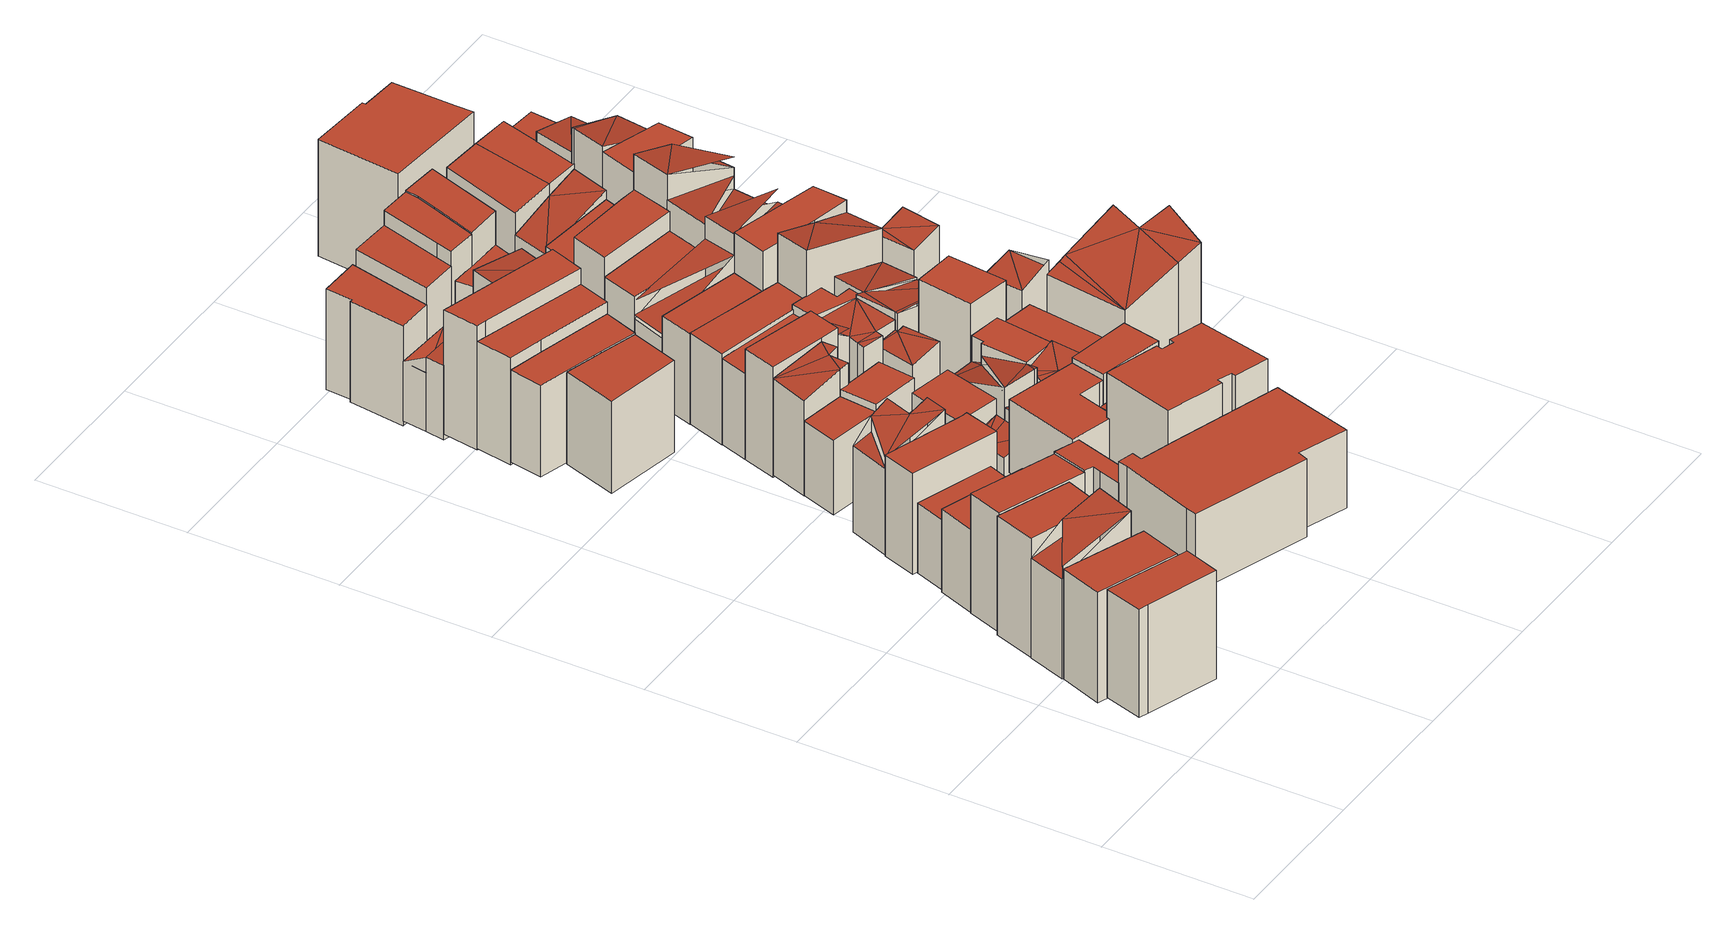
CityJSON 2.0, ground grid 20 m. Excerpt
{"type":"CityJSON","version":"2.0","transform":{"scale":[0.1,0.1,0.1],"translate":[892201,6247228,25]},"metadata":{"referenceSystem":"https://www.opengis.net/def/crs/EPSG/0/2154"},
"CityObjects":{
"building1":{"type":"Building","attributes":{"class":"Building"},"children":["building1-1"]},
"building1-1":{"type":"BuildingPart","parents":["building1"],"geometry":[{"type":"Solid","lod":"2.2","boundaries":[[[[0,1,2,3,4]],[[5,6,7,8,9]],[[9,8,3,4]],[[8,7,2,3]],[[7,6,1,2]],[[6,5,0,1]],[[5,9,4,0]]]],"semantics":{"surfaces":[{"type":"GroundSurface"},{"type":"RoofSurface"},{"type":"WallSurface","on_footprint_edge":true}],"values":[[0,1,2,2,2,2,2]]}}]},
"building2":{"type":"Building","attributes":{"class":"Building"},"children":["building2-1"]},
"building2-1":{"type":"BuildingPart","parents":["building2"],"geometry":[{"type":"Solid","lod":"2.2","boundaries":[[[[10,11,12,13]],[[14,15,16,17]],[[17,16,12,13]],[[16,15,11,12]],[[15,14,10,11]],[[14,17,13,10]]]],"semantics":{"surfaces":[{"type":"GroundSurface"},{"type":"RoofSurface"},{"type":"WallSurface","on_footprint_edge":true}],"values":[[0,1,2,2,2,2]]}}]},
"building3":{"type":"Building","attributes":{"class":"Building"},"children":["building3-1"]},
"building3-1":{"type":"BuildingPart","parents":["building3"],"geometry":[{"type":"MultiSurface","lod":"2.2","boundaries":[[[18,19,20]],[[21,22,23]],[[24,23,22]],[[25,26,27,28,29]],[[20,19,28,29]],[[19,22,27,28]],[[22,21,26,27]],[[21,23,25,26]],[[23,20,29,25]]],"semantics":{"surfaces":[{"type":"RoofSurface","rf_azimuth":158.3,"rf_slope":9.45},{"type":"RoofSurface","rf_azimuth":159.99,"rf_slope":17.43},{"type":"GroundSurface"},{"type":"WallSurface","on_footprint_edge":true}],"values":[0,1,1,2,3,3,3,3,3]}}]},
"building4":{"type":"Building","attributes":{"class":"Building"},"children":["building4-1"]},
"building4-1":{"type":"BuildingPart","parents":["building4"],"geometry":[{"type":"Solid","lod":"2.2","boundaries":[[[[30,31,32,33,34]],[[35,36,37,38,39]],[[39,38,33,34]],[[38,37,32,33]],[[37,36,31,32]],[[36,35,30,31]],[[35,39,34,30]]]],"semantics":{"surfaces":[{"type":"GroundSurface"},{"type":"RoofSurface"},{"type":"WallSurface","on_footprint_edge":true}],"values":[[0,1,2,2,2,2,2]]}}]},
"building5":{"type":"Building","attributes":{"class":"Building"},"children":["building5-1"]},
"building5-1":{"type":"BuildingPart","parents":["building5"],"geometry":[{"type":"Solid","lod":"2.2","boundaries":[[[[40,41,42,43]],[[44,45,46,47]],[[47,46,42,43]],[[46,45,41,42]],[[45,44,40,41]],[[44,47,43,40]]]],"semantics":{"surfaces":[{"type":"GroundSurface"},{"type":"RoofSurface"},{"type":"WallSurface","on_footprint_edge":true}],"values":[[0,1,2,2,2,2]]}}]},
"building6":{"type":"Building","attributes":{"class":"Building"},"children":["building6-1"]},
"building6-1":{"type":"BuildingPart","parents":["building6"],"geometry":[{"type":"Solid","lod":"2.2","boundaries":[[[[48,49,50,51]],[[52,53,54,55]],[[55,54,50,51]],[[54,53,49,50]],[[53,52,48,49]],[[52,55,51,48]]]],"semantics":{"surfaces":[{"type":"GroundSurface"},{"type":"RoofSurface"},{"type":"WallSurface","on_footprint_edge":true}],"values":[[0,1,2,2,2,2]]}}]},
"building7":{"type":"Building","attributes":{"class":"Building"},"children":["building7-1"]},
"building7-1":{"type":"BuildingPart","parents":["building7"],"geometry":[{"type":"Solid","lod":"2.2","boundaries":[[[[56,57,58,59]],[[60,61,62,63]],[[63,62,58,59]],[[62,61,57,58]],[[61,60,56,57]],[[60,63,59,56]]]],"semantics":{"surfaces":[{"type":"GroundSurface"},{"type":"RoofSurface"},{"type":"WallSurface","on_footprint_edge":true}],"values":[[0,1,2,2,2,2]]}}]},
"building8":{"type":"Building","attributes":{"class":"Building"},"children":["building8-1"]},
"building8-1":{"type":"BuildingPart","parents":["building8"],"geometry":[{"type":"Solid","lod":"2.2","boundaries":[[[[64,65,66,67,68,69,70,71,72]],[[73,74,75,76,77,78,79,80,81]],[[81,80,71,72]],[[80,79,70,71]],[[79,78,69,70]],[[78,77,68,69]],[[77,76,67,68]],[[76,75,66,67]],[[75,74,65,66]],[[74,73,64,65]],[[73,81,72,64]]]],"semantics":{"surfaces":[{"type":"GroundSurface"},{"type":"RoofSurface"},{"type":"WallSurface","on_footprint_edge":true}],"values":[[0,1,2,2,2,2,2,2,2,2,2]]}}]},
"building9":{"type":"Building","attributes":{"class":"Building"},"children":["building9-1"]},
"building9-1":{"type":"BuildingPart","parents":["building9"],"geometry":[{"type":"Solid","lod":"2.2","boundaries":[[[[82,83,84,85,86,87,88,89,90,91,92]],[[93,94,95,96,97,98,99,100,101,102,103]],[[103,102,91,92]],[[102,101,90,91]],[[101,100,89,90]],[[100,99,88,89]],[[99,98,87,88]],[[98,97,86,87]],[[97,96,85,86]],[[96,95,84,85]],[[95,94,83,84]],[[94,93,82,83]],[[93,103,92,82]]]],"semantics":{"surfaces":[{"type":"GroundSurface"},{"type":"RoofSurface"},{"type":"WallSurface","on_footprint_edge":true}],"values":[[0,1,2,2,2,2,2,2,2,2,2,2,2]]}}]},
"building10":{"type":"Building","attributes":{"class":"Building"},"children":["building10-1"]},
"building10-1":{"type":"BuildingPart","parents":["building10"],"geometry":[{"type":"Solid","lod":"2.2","boundaries":[[[[104,105,106,107,108]],[[109,110,111,112,113]],[[113,112,107,108]],[[112,111,106,107]],[[111,110,105,106]],[[110,109,104,105]],[[109,113,108,104]]]],"semantics":{"surfaces":[{"type":"GroundSurface"},{"type":"RoofSurface"},{"type":"WallSurface","on_footprint_edge":true}],"values":[[0,1,2,2,2,2,2]]}}]},
"building11":{"type":"Building","attributes":{"class":"Building"},"children":["building11-1"]},
"building11-1":{"type":"BuildingPart","parents":["building11"],"geometry":[{"type":"MultiSurface","lod":"2.2","boundaries":[[[114,115,116]],[[117,118,119]],[[120,119,118]],[[121,119,122]],[[120,122,119]],[[123,124,125,126,127,128,129]],[[116,115,128,129]],[[115,118,127,128]],[[118,117,126,127]],[[117,119,125,126]],[[119,121,124,125]],[[121,122,123,124]],[[122,116,129,123]]],"semantics":{"surfaces":[{"type":"RoofSurface","rf_azimuth":160.98,"rf_slope":3.23},{"type":"RoofSurface","rf_azimuth":159.95,"rf_slope":15.08},{"type":"GroundSurface"},{"type":"WallSurface","on_footprint_edge":true}],"values":[0,1,1,1,1,2,3,3,3,3,3,3,3]}}]},
"building12":{"type":"Building","attributes":{"class":"Building"},"children":["building12-1"]},
"building12-1":{"type":"BuildingPart","parents":["building12"],"geometry":[{"type":"Solid","lod":"2.2","boundaries":[[[[130,131,132,133,134,135,136,137]],[[138,139,140,141,142,143,144,145]],[[145,144,136,137]],[[144,143,135,136]],[[143,142,134,135]],[[142,141,133,134]],[[141,140,132,133]],[[140,139,131,132]],[[139,138,130,131]],[[138,145,137,130]]]],"semantics":{"surfaces":[{"type":"GroundSurface"},{"type":"RoofSurface"},{"type":"WallSurface","on_footprint_edge":true}],"values":[[0,1,2,2,2,2,2,2,2,2]]}}]},
"building13":{"type":"Building","attributes":{"class":"Building"},"children":["building13-1"]},
"building13-1":{"type":"BuildingPart","parents":["building13"],"geometry":[{"type":"Solid","lod":"2.2","boundaries":[[[[146,147,148,149]],[[150,151,152,153]],[[153,152,148,149]],[[152,151,147,148]],[[151,150,146,147]],[[150,153,149,146]]]],"semantics":{"surfaces":[{"type":"GroundSurface"},{"type":"RoofSurface"},{"type":"WallSurface","on_footprint_edge":true}],"values":[[0,1,2,2,2,2]]}}]},
"building14":{"type":"Building","attributes":{"class":"Building"},"children":["building14-1"]},
"building14-1":{"type":"BuildingPart","parents":["building14"],"geometry":[{"type":"Solid","lod":"2.2","boundaries":[[[[154,155,156,157,158,159,160,161,162]],[[163,164,165,166,167,168,169,170,171]],[[171,170,161,162]],[[170,169,160,161]],[[169,168,159,160]],[[168,167,158,159]],[[167,166,157,158]],[[166,165,156,157]],[[165,164,155,156]],[[164,163,154,155]],[[163,171,162,154]]]],"semantics":{"surfaces":[{"type":"GroundSurface"},{"type":"RoofSurface"},{"type":"WallSurface","on_footprint_edge":true}],"values":[[0,1,2,2,2,2,2,2,2,2,2]]}}]},
"building15":{"type":"Building","attributes":{"class":"Building"},"children":["building15-1"]},
"building15-1":{"type":"BuildingPart","parents":["building15"],"geometry":[{"type":"Solid","lod":"2.2","boundaries":[[[[172,173,174]],[[175,176,172]],[[177,174,178]],[[174,177,172]],[[172,177,175]],[[178,174,179]],[[180,179,174]],[[181,182,183,184,185,186,187,188,189]],[[180,174,188,189]],[[174,173,187,188]],[[173,172,186,187]],[[172,176,185,186]],[[176,175,184,185]],[[175,177,183,184]],[[177,178,182,183]],[[178,179,181,182]],[[179,180,189,181]]]],"semantics":{"surfaces":[{"type":"RoofSurface","rf_azimuth":168.82,"rf_slope":15.02},{"type":"GroundSurface"},{"type":"WallSurface","on_footprint_edge":true}],"values":[[0,0,0,0,0,0,0,1,2,2,2,2,2,2,2,2,2]]}}]},
"building16":{"type":"Building","attributes":{"class":"Building"},"children":["building16-1"]},
"building16-1":{"type":"BuildingPart","parents":["building16"],"geometry":[{"type":"Solid","lod":"2.2","boundaries":[[[[190,191,192,193,194,195,196,197,198,199,200,201]],[[202,203,204,205,206,207,208,209,210,211,212,213]],[[213,212,200,201]],[[212,211,199,200]],[[211,210,198,199]],[[210,209,197,198]],[[209,208,196,197]],[[208,207,195,196]],[[207,206,194,195]],[[206,205,193,194]],[[205,204,192,193]],[[204,203,191,192]],[[203,202,190,191]],[[202,213,201,190]]]],"semantics":{"surfaces":[{"type":"GroundSurface"},{"type":"RoofSurface"},{"type":"WallSurface","on_footprint_edge":true}],"values":[[0,1,2,2,2,2,2,2,2,2,2,2,2,2]]}}]},
"building17":{"type":"Building","attributes":{"class":"Building"},"children":["building17-1"]},
"building17-1":{"type":"BuildingPart","parents":["building17"],"geometry":[{"type":"Solid","lod":"2.2","boundaries":[[[[214,215,216,217,218,219]],[[220,221,222,223,224,225]],[[225,224,218,219]],[[224,223,217,218]],[[223,222,216,217]],[[222,221,215,216]],[[221,220,214,215]],[[220,225,219,214]]]],"semantics":{"surfaces":[{"type":"GroundSurface"},{"type":"RoofSurface"},{"type":"WallSurface","on_footprint_edge":true}],"values":[[0,1,2,2,2,2,2,2]]}}]},
"building18":{"type":"Building","attributes":{"class":"Building"},"children":["building18-1"]},
"building18-1":{"type":"BuildingPart","parents":["building18"],"geometry":[{"type":"Solid","lod":"2.2","boundaries":[[[[226,227,228]],[[229,228,227]],[[228,229,230]],[[231,228,230]],[[232,230,229]],[[233,234,235,236,237,238,239]],[[232,229,238,239]],[[229,227,237,238]],[[227,226,236,237]],[[226,228,235,236]],[[228,231,234,235]],[[231,230,233,234]],[[230,232,239,233]]]],"semantics":{"surfaces":[{"type":"RoofSurface","rf_azimuth":170.73,"rf_slope":8.48},{"type":"GroundSurface"},{"type":"WallSurface","on_footprint_edge":true}],"values":[[0,0,0,0,0,1,2,2,2,2,2,2,2]]}}]},
"building19":{"type":"Building","attributes":{"class":"Building"},"children":["building19-1"]},
"building19-1":{"type":"BuildingPart","parents":["building19"],"geometry":[{"type":"Solid","lod":"2.2","boundaries":[[[[240,241,242,243,244]],[[245,246,247,248,249]],[[249,248,243,244]],[[248,247,242,243]],[[247,246,241,242]],[[246,245,240,241]],[[245,249,244,240]]]],"semantics":{"surfaces":[{"type":"GroundSurface"},{"type":"RoofSurface"},{"type":"WallSurface","on_footprint_edge":true}],"values":[[0,1,2,2,2,2,2]]}}]},
"building20":{"type":"Building","attributes":{"class":"Building"},"children":["building20-1"]},
"building20-1":{"type":"BuildingPart","parents":["building20"],"geometry":[{"type":"Solid","lod":"2.2","boundaries":[[[[250,251,252,253,254,255,256]],[[257,258,259,260,261,262,263]],[[263,262,255,256]],[[262,261,254,255]],[[261,260,253,254]],[[260,259,252,253]],[[259,258,251,252]],[[258,257,250,251]],[[257,263,256,250]]]],"semantics":{"surfaces":[{"type":"GroundSurface"},{"type":"RoofSurface"},{"type":"WallSurface","on_footprint_edge":true}],"values":[[0,1,2,2,2,2,2,2,2]]}}]},
"building21":{"type":"Building","attributes":{"class":"Building"},"children":["building21-1"]},
"building21-1":{"type":"BuildingPart","parents":["building21"],"geometry":[{"type":"Solid","lod":"2.2","boundaries":[[[[264,265,266]],[[267,266,265]],[[268,266,267]],[[269,270,271,272,273]],[[267,265,272,273]],[[265,264,271,272]],[[264,266,270,271]],[[266,268,269,270]],[[268,267,273,269]]]],"semantics":{"surfaces":[{"type":"RoofSurface","rf_azimuth":346.02,"rf_slope":16.78},{"type":"GroundSurface"},{"type":"WallSurface","on_footprint_edge":true}],"values":[[0,0,0,1,2,2,2,2,2]]}}]},
"building22":{"type":"Building","attributes":{"class":"Building"},"children":["building22-1"]},
"building22-1":{"type":"BuildingPart","parents":["building22"],"geometry":[{"type":"Solid","lod":"2.2","boundaries":[[[[274,275,276,277]],[[278,279,280,281]],[[281,280,276,277]],[[280,279,275,276]],[[279,278,274,275]],[[278,281,277,274]]]],"semantics":{"surfaces":[{"type":"GroundSurface"},{"type":"RoofSurface"},{"type":"WallSurface","on_footprint_edge":true}],"values":[[0,1,2,2,2,2]]}}]},
"building23":{"type":"Building","attributes":{"class":"Building"},"children":["building23-1"]},
"building23-1":{"type":"BuildingPart","parents":["building23"],"geometry":[{"type":"Solid","lod":"2.2","boundaries":[[[[282,283,284,285,286,287]],[[288,289,290,291,292,293]],[[293,292,286,287]],[[292,291,285,286]],[[291,290,284,285]],[[290,289,283,284]],[[289,288,282,283]],[[288,293,287,282]]]],"semantics":{"surfaces":[{"type":"GroundSurface"},{"type":"RoofSurface"},{"type":"WallSurface","on_footprint_edge":true}],"values":[[0,1,2,2,2,2,2,2]]}}]},
"building24":{"type":"Building","attributes":{"class":"Building"},"children":["building24-1"]},
"building24-1":{"type":"BuildingPart","parents":["building24"],"geometry":[{"type":"Solid","lod":"2.2","boundaries":[[[[294,295,296,297,298]],[[299,300,301,302,303]],[[303,302,297,298]],[[302,301,296,297]],[[301,300,295,296]],[[300,299,294,295]],[[299,303,298,294]]]],"semantics":{"surfaces":[{"type":"GroundSurface"},{"type":"RoofSurface"},{"type":"WallSurface","on_footprint_edge":true}],"values":[[0,1,2,2,2,2,2]]}}]},
"building25":{"type":"Building","attributes":{"class":"Building"},"children":["building25-1"]},
"building25-1":{"type":"BuildingPart","parents":["building25"],"geometry":[{"type":"Solid","lod":"2.2","boundaries":[[[[304,305,306,307]],[[308,309,310,311]],[[311,310,306,307]],[[310,309,305,306]],[[309,308,304,305]],[[308,311,307,304]]]],"semantics":{"surfaces":[{"type":"GroundSurface"},{"type":"RoofSurface"},{"type":"WallSurface","on_footprint_edge":true}],"values":[[0,1,2,2,2,2]]}}]},
"building26":{"type":"Building","attributes":{"class":"Building"},"children":["building26-1"]},
"building26-1":{"type":"BuildingPart","parents":["building26"],"geometry":[{"type":"MultiSurface","lod":"2.2","boundaries":[[[312,313,314]],[[315,314,313]],[[316,317,318]],[[319,318,317]],[[320,314,315]],[[321,322,323,324,325,326,327]],[[320,315,326,327]],[[315,313,325,326]],[[313,312,324,325]],[[312,316,323,324]],[[316,318,322,323]],[[318,314,321,322]],[[314,320,327,321]]],"semantics":{"surfaces":[{"type":"RoofSurface","rf_azimuth":158.73,"rf_slope":5.54},{"type":"RoofSurface","rf_azimuth":243.7,"rf_slope":0.911},{"type":"GroundSurface"},{"type":"WallSurface","on_footprint_edge":true}],"values":[0,0,1,1,0,2,3,3,3,3,3,3,3]}}]},
"building27":{"type":"Building","attributes":{"class":"Building"},"children":["building27-1"]},
"building27-1":{"type":"BuildingPart","parents":["building27"],"geometry":[{"type":"MultiSurface","lod":"2.2","boundaries":[[[328,329,330]],[[331,330,329]],[[332,333,334]],[[335,332,336]],[[336,332,334]],[[331,337,330]],[[338,339,340,341,342,343,344,345]],[[331,329,344,345]],[[329,328,343,344]],[[328,330,342,343]],[[330,332,341,342]],[[332,335,340,341]],[[335,336,339,340]],[[336,334,338,339]],[[334,331,345,338]]],"semantics":{"surfaces":[{"type":"RoofSurface","rf_azimuth":77.57,"rf_slope":18.54},{"type":"RoofSurface","rf_azimuth":78.46,"rf_slope":13.35},{"type":"GroundSurface"},{"type":"WallSurface","on_footprint_edge":true}],"values":[0,0,1,1,1,0,2,3,3,3,3,3,3,3,3]}}]},
"building28":{"type":"Building","attributes":{"class":"Building"},"children":["building28-1"]},
"building28-1":{"type":"BuildingPart","parents":["building28"],"geometry":[{"type":"Solid","lod":"2.2","boundaries":[[[[346,347,348,349,350]],[[351,352,353,354,355]],[[355,354,349,350]],[[354,353,348,349]],[[353,352,347,348]],[[352,351,346,347]],[[351,355,350,346]]]],"semantics":{"surfaces":[{"type":"GroundSurface"},{"type":"RoofSurface"},{"type":"WallSurface","on_footprint_edge":true}],"values":[[0,1,2,2,2,2,2]]}}]},
"building29":{"type":"Building","attributes":{"class":"Building"},"children":["building29-1"]},
"building29-1":{"type":"BuildingPart","parents":["building29"],"geometry":[{"type":"Solid","lod":"2.2","boundaries":[[[[356,357,358,359]],[[360,361,362,363]],[[363,362,358,359]],[[362,361,357,358]],[[361,360,356,357]],[[360,363,359,356]]]],"semantics":{"surfaces":[{"type":"GroundSurface"},{"type":"RoofSurface"},{"type":"WallSurface","on_footprint_edge":true}],"values":[[0,1,2,2,2,2]]}}]},
"building30":{"type":"Building","attributes":{"class":"Building"},"children":["building30-1"]},
"building30-1":{"type":"BuildingPart","parents":["building30"],"geometry":[{"type":"MultiSurface","lod":"2.2","boundaries":[[[364,365,366]],[[367,368,369]],[[370,371,369]],[[367,369,371]],[[372,373,369]],[[372,369,368]],[[374,375,376,377,378,379,380,381]],[[366,365,380,381]],[[365,364,379,380]],[[364,382,378,379]],[[382,367,377,378]],[[367,371,376,377]],[[371,370,375,376]],[[370,369,374,375]],[[369,366,381,374]]],"semantics":{"surfaces":[{"type":"RoofSurface","rf_azimuth":220.56,"rf_slope":6.26},{"type":"RoofSurface","rf_azimuth":168.69,"rf_slope":16.22},{"type":"GroundSurface"},{"type":"WallSurface","on_footprint_edge":true}],"values":[0,1,1,1,1,1,2,3,3,3,3,3,3,3,3]}}]},
"building31":{"type":"Building","attributes":{"class":"Building"},"children":["building31-1"]},
"building31-1":{"type":"BuildingPart","parents":["building31"],"geometry":[{"type":"Solid","lod":"2.2","boundaries":[[[[383,384,385,294]],[[386,387,388,389]],[[389,388,385,294]],[[388,387,384,385]],[[387,386,383,384]],[[386,389,294,383]]]],"semantics":{"surfaces":[{"type":"GroundSurface"},{"type":"RoofSurface"},{"type":"WallSurface","on_footprint_edge":true}],"values":[[0,1,2,2,2,2]]}}]},
"building32":{"type":"Building","attributes":{"class":"Building"},"children":["building32-1"]},
"building32-1":{"type":"BuildingPart","parents":["building32"],"geometry":[{"type":"Solid","lod":"2.2","boundaries":[[[[390,391,392,393,394,395]],[[396,397,398,399,400,401]],[[401,400,394,395]],[[400,399,393,394]],[[399,398,392,393]],[[398,397,391,392]],[[397,396,390,391]],[[396,401,395,390]]]],"semantics":{"surfaces":[{"type":"GroundSurface"},{"type":"RoofSurface"},{"type":"WallSurface","on_footprint_edge":true}],"values":[[0,1,2,2,2,2,2,2]]}}]},
"building33":{"type":"Building","attributes":{"class":"Building"},"children":["building33-1"]},
"building33-1":{"type":"BuildingPart","parents":["building33"],"geometry":[{"type":"Solid","lod":"2.2","boundaries":[[[[402,403,404,405,406,407]],[[408,409,410,411,412,413]],[[413,412,406,407]],[[412,411,405,406]],[[411,410,404,405]],[[410,409,403,404]],[[409,408,402,403]],[[408,413,407,402]]]],"semantics":{"surfaces":[{"type":"GroundSurface"},{"type":"RoofSurface"},{"type":"WallSurface","on_footprint_edge":true}],"values":[[0,1,2,2,2,2,2,2]]}}]},
"building34":{"type":"Building","attributes":{"class":"Building"},"children":["building34-1"]},
"building34-1":{"type":"BuildingPart","parents":["building34"],"geometry":[{"type":"Solid","lod":"2.2","boundaries":[[[[414,415,416,417,418,419,420]],[[421,422,423,424,425,426,427]],[[427,426,419,420]],[[426,425,418,419]],[[425,424,417,418]],[[424,423,416,417]],[[423,422,415,416]],[[422,421,414,415]],[[421,427,420,414]]]],"semantics":{"surfaces":[{"type":"GroundSurface"},{"type":"RoofSurface"},{"type":"WallSurface","on_footprint_edge":true}],"values":[[0,1,2,2,2,2,2,2,2]]}}]},
"building35":{"type":"Building","attributes":{"class":"Building"},"children":["building35-1"]},
"building35-1":{"type":"BuildingPart","parents":["building35"],"geometry":[{"type":"Solid","lod":"2.2","boundaries":[[[[428,429,430]],[[431,428,430]],[[431,430,432]],[[433,432,430]],[[434,435,436,437,438,439]],[[433,430,438,439]],[[430,429,437,438]],[[429,428,436,437]],[[428,431,435,436]],[[431,432,434,435]],[[432,433,439,434]]]],"semantics":{"surfaces":[{"type":"RoofSurface","rf_azimuth":162.5,"rf_slope":8.24},{"type":"GroundSurface"},{"type":"WallSurface","on_footprint_edge":true}],"values":[[0,0,0,0,1,2,2,2,2,2,2]]}}]},
"building36":{"type":"Building","attributes":{"class":"Building"},"children":["building36-1"]},
"building36-1":{"type":"BuildingPart","parents":["building36"],"geometry":[{"type":"MultiSurface","lod":"2.2","boundaries":[[[440,441,442]],[[443,444,445]],[[446,443,447]],[[445,447,443]],[[448,449,450]],[[447,450,449]],[[445,450,447]],[[451,452,453,434,439,454,455,456,457]],[[445,441,456,457]],[[441,440,455,456]],[[440,443,454,455]],[[443,446,439,454]],[[446,447,434,439]],[[447,449,453,434]],[[449,448,452,453]],[[448,450,451,452]],[[450,445,457,451]]],"semantics":{"surfaces":[{"type":"RoofSurface","rf_azimuth":339.54,"rf_slope":3.89},{"type":"RoofSurface","rf_azimuth":257.1,"rf_slope":5.63},{"type":"GroundSurface"},{"type":"WallSurface","on_footprint_edge":true}],"values":[0,1,1,1,1,1,1,2,3,3,3,3,3,3,3,3,3]}}]},
"building37":{"type":"Building","attributes":{"class":"Building"},"children":["building37-1"]},
"building37-1":{"type":"BuildingPart","parents":["building37"],"geometry":[{"type":"Solid","lod":"2.2","boundaries":[[[[458,459,460]],[[461,460,459]],[[462,463,464,465]],[[461,459,464,465]],[[459,458,463,464]],[[458,460,462,463]],[[460,461,465,462]]]],"semantics":{"surfaces":[{"type":"RoofSurface","rf_azimuth":339.44,"rf_slope":13.56},{"type":"GroundSurface"},{"type":"WallSurface","on_footprint_edge":true}],"values":[[0,0,1,2,2,2,2]]}}]},
"building38":{"type":"Building","attributes":{"class":"Building"},"children":["building38-1"]},
"building38-1":{"type":"BuildingPart","parents":["building38"],"geometry":[{"type":"Solid","lod":"2.2","boundaries":[[[[466,467,468,469,470,471]],[[472,473,474,475,476,477]],[[477,476,470,471]],[[476,475,469,470]],[[475,474,468,469]],[[474,473,467,468]],[[473,472,466,467]],[[472,477,471,466]]]],"semantics":{"surfaces":[{"type":"GroundSurface"},{"type":"RoofSurface"},{"type":"WallSurface","on_footprint_edge":true}],"values":[[0,1,2,2,2,2,2,2]]}}]},
"building39":{"type":"Building","attributes":{"class":"Building"},"children":["building39-1"]},
"building39-1":{"type":"BuildingPart","parents":["building39"],"geometry":[{"type":"Solid","lod":"2.2","boundaries":[[[[478,479,480,481,482]],[[483,484,485,486,487]],[[487,486,481,482]],[[486,485,480,481]],[[485,484,479,480]],[[484,483,478,479]],[[483,487,482,478]]]],"semantics":{"surfaces":[{"type":"GroundSurface"},{"type":"RoofSurface"},{"type":"WallSurface","on_footprint_edge":true}],"values":[[0,1,2,2,2,2,2]]}}]},
"building40":{"type":"Building","attributes":{"class":"Building"},"children":["building40-1"]},
"building40-1":{"type":"BuildingPart","parents":["building40"],"geometry":[{"type":"Solid","lod":"2.2","boundaries":[[[[488,489,490,491]],[[492,493,494,495]],[[495,494,490,491]],[[494,493,489,490]],[[493,492,488,489]],[[492,495,491,488]]]],"semantics":{"surfaces":[{"type":"GroundSurface"},{"type":"RoofSurface"},{"type":"WallSurface","on_footprint_edge":true}],"values":[[0,1,2,2,2,2]]}}]},
"building41":{"type":"Building","attributes":{"class":"Building"},"children":["building41-1"]},
"building41-1":{"type":"BuildingPart","parents":["building41"],"geometry":[{"type":"Solid","lod":"2.2","boundaries":[[[[496,497,498,499,500,501,502,503]],[[504,505,506,507,508,509,510,511]],[[511,510,502,503]],[[510,509,501,502]],[[509,508,500,501]],[[508,507,499,500]],[[507,506,498,499]],[[506,505,497,498]],[[505,504,496,497]],[[504,511,503,496]]]],"semantics":{"surfaces":[{"type":"GroundSurface"},{"type":"RoofSurface"},{"type":"WallSurface","on_footprint_edge":true}],"values":[[0,1,2,2,2,2,2,2,2,2]]}}]},
"building42":{"type":"Building","attributes":{"class":"Building"},"children":["building42-1"]},
"building42-1":{"type":"BuildingPart","parents":["building42"],"geometry":[{"type":"MultiSurface","lod":"2.2","boundaries":[[[512,513,514]],[[515,516,517]],[[518,519,520,521]],[[522,523,520,521]],[[523,512,519,520]],[[512,514,518,519]],[[514,522,521,518]]],"semantics":{"surfaces":[{"type":"RoofSurface","rf_azimuth":154.85,"rf_slope":13.56},{"type":"RoofSurface","rf_azimuth":163.78,"rf_slope":19.24},{"type":"GroundSurface"},{"type":"WallSurface","on_footprint_edge":true}],"values":[0,1,2,3,3,3,3]}}]},
"building43":{"type":"Building","attributes":{"class":"Building"},"children":["building43-1"]},
"building43-1":{"type":"BuildingPart","parents":["building43"],"geometry":[{"type":"Solid","lod":"2.2","boundaries":[[[[524,525,526,527]],[[528,529,530,531]],[[531,530,526,527]],[[530,529,525,526]],[[529,528,524,525]],[[528,531,527,524]]]],"semantics":{"surfaces":[{"type":"GroundSurface"},{"type":"RoofSurface"},{"type":"WallSurface","on_footprint_edge":true}],"values":[[0,1,2,2,2,2]]}}]},
"building44":{"type":"Building","attributes":{"class":"Building"},"children":["building44-1"]},
"building44-1":{"type":"BuildingPart","parents":["building44"],"geometry":[{"type":"Solid","lod":"2.2","boundaries":[[[[532,533,534,535,536,537,538]],[[539,540,541,542,543,544,545]],[[545,544,537,538]],[[544,543,536,537]],[[543,542,535,536]],[[542,541,534,535]],[[541,540,533,534]],[[540,539,532,533]],[[539,545,538,532]]]],"semantics":{"surfaces":[{"type":"GroundSurface"},{"type":"RoofSurface"},{"type":"WallSurface","on_footprint_edge":true}],"values":[[0,1,2,2,2,2,2,2,2]]}}]},
"building45":{"type":"Building","attributes":{"class":"Building"},"children":["building45-1"]},
"building45-1":{"type":"BuildingPart","parents":["building45"],"geometry":[{"type":"Solid","lod":"2.2","boundaries":[[[[546,547,548,549]],[[550,551,552,553]],[[553,552,548,549]],[[552,551,547,548]],[[551,550,546,547]],[[550,553,549,546]]]],"semantics":{"surfaces":[{"type":"GroundSurface"},{"type":"RoofSurface"},{"type":"WallSurface","on_footprint_edge":true}],"values":[[0,1,2,2,2,2]]}}]},
"building46":{"type":"Building","attributes":{"class":"Building"},"children":["building46-1"]},
"building46-1":{"type":"BuildingPart","parents":["building46"],"geometry":[{"type":"Solid","lod":"2.2","boundaries":[[[[554,555,556,557]],[[558,559,560,561]],[[561,560,556,557]],[[560,559,555,556]],[[559,558,554,555]],[[558,561,557,554]]]],"semantics":{"surfaces":[{"type":"GroundSurface"},{"type":"RoofSurface"},{"type":"WallSurface","on_footprint_edge":true}],"values":[[0,1,2,2,2,2]]}}]},
"building47":{"type":"Building","attributes":{"class":"Building"},"children":["building47-1"]},
"building47-1":{"type":"BuildingPart","parents":["building47"],"geometry":[{"type":"MultiSurface","lod":"2.2","boundaries":[[[562,563,564]],[[565,566,567]],[[564,568,562]],[[569,568,564]],[[570,571,572,573,574,575]],[[569,564,574,575]],[[564,563,573,574]],[[563,562,572,573]],[[562,565,571,572]],[[565,567,570,571]],[[567,569,575,570]]],"semantics":{"surfaces":[{"type":"RoofSurface","rf_azimuth":352.4,"rf_slope":10.78},{"type":"RoofSurface","rf_azimuth":351.92,"rf_slope":12.24},{"type":"GroundSurface"},{"type":"WallSurface","on_footprint_edge":true}],"values":[0,1,0,0,2,3,3,3,3,3,3]}}]},
"building48":{"type":"Building","attributes":{"class":"Building"},"children":["building48-1"]},
"building48-1":{"type":"BuildingPart","parents":["building48"],"geometry":[{"type":"Solid","lod":"2.2","boundaries":[[[[576,577,578,579,580,581]],[[582,583,584,585,586,587]],[[587,586,580,581]],[[586,585,579,580]],[[585,584,578,579]],[[584,583,577,578]],[[583,582,576,577]],[[582,587,581,576]]]],"semantics":{"surfaces":[{"type":"GroundSurface"},{"type":"RoofSurface"},{"type":"WallSurface","on_footprint_edge":true}],"values":[[0,1,2,2,2,2,2,2]]}}]},
"building49":{"type":"Building","attributes":{"class":"Building"},"children":["building49-1"]},
"building49-1":{"type":"BuildingPart","parents":["building49"],"geometry":[{"type":"Solid","lod":"2.2","boundaries":[[[[588,589,590,591,592]],[[593,594,595,596,597]],[[597,596,591,592]],[[596,595,590,591]],[[595,594,589,590]],[[594,593,588,589]],[[593,597,592,588]]]],"semantics":{"surfaces":[{"type":"GroundSurface"},{"type":"RoofSurface"},{"type":"WallSurface","on_footprint_edge":true}],"values":[[0,1,2,2,2,2,2]]}}]},
"building50":{"type":"Building","attributes":{"class":"Building"},"children":["building50-1"]},
"building50-1":{"type":"BuildingPart","parents":["building50"],"geometry":[{"type":"Solid","lod":"2.2","boundaries":[[[[598,599,600]],[[601,598,600]],[[602,603,604,605]],[[600,599,604,605]],[[599,598,603,604]],[[598,601,602,603]],[[601,600,605,602]]]],"semantics":{"surfaces":[{"type":"RoofSurface","rf_azimuth":349.24,"rf_slope":15.16},{"type":"GroundSurface"},{"type":"WallSurface","on_footprint_edge":true}],"values":[[0,0,1,2,2,2,2]]}}]},
"building51":{"type":"Building","attributes":{"class":"Building"},"children":["building51-1"]},
"building51-1":{"type":"BuildingPart","parents":["building51"],"geometry":[{"type":"Solid","lod":"2.2","boundaries":[[[[606,607,608]],[[609,608,607]],[[610,608,609]],[[611,612,613,614,615]],[[609,607,614,615]],[[607,606,613,614]],[[606,608,612,613]],[[608,610,611,612]],[[610,609,615,611]]]],"semantics":{"surfaces":[{"type":"RoofSurface","rf_azimuth":349.55,"rf_slope":15.2},{"type":"GroundSurface"},{"type":"WallSurface","on_footprint_edge":true}],"values":[[0,0,0,1,2,2,2,2,2]]}}]},
"building52":{"type":"Building","attributes":{"class":"Building"},"children":["building52-1"]},
"building52-1":{"type":"BuildingPart","parents":["building52"],"geometry":[{"type":"Solid","lod":"2.2","boundaries":[[[[616,617,618,619,620,621]],[[622,623,624,625,626,627]],[[627,626,620,621]],[[626,625,619,620]],[[625,624,618,619]],[[624,623,617,618]],[[623,622,616,617]],[[622,627,621,616]]]],"semantics":{"surfaces":[{"type":"GroundSurface"},{"type":"RoofSurface"},{"type":"WallSurface","on_footprint_edge":true}],"values":[[0,1,2,2,2,2,2,2]]}}]},
"building53":{"type":"Building","attributes":{"class":"Building"},"children":["building53-1"]},
"building53-1":{"type":"BuildingPart","parents":["building53"],"geometry":[{"type":"Solid","lod":"2.2","boundaries":[[[[628,629,630,631,632]],[[633,634,635,636,637]],[[637,636,631,632]],[[636,635,630,631]],[[635,634,629,630]],[[634,633,628,629]],[[633,637,632,628]]]],"semantics":{"surfaces":[{"type":"GroundSurface"},{"type":"RoofSurface"},{"type":"WallSurface","on_footprint_edge":true}],"values":[[0,1,2,2,2,2,2]]}}]},
"building54":{"type":"Building","attributes":{"class":"Building"},"children":["building54-1"]},
"building54-1":{"type":"BuildingPart","parents":["building54"],"geometry":[{"type":"Solid","lod":"2.2","boundaries":[[[[638,639,640]],[[640,639,641]],[[641,639,642]],[[643,641,642]],[[644,642,639]],[[645,642,646]],[[644,646,642]],[[647,648,649,650,651,652,653,654,655]],[[644,639,654,655]],[[639,638,653,654]],[[638,640,652,653]],[[640,641,651,652]],[[641,643,650,651]],[[643,642,649,650]],[[642,645,648,649]],[[645,646,647,648]],[[646,644,655,647]]]],"semantics":{"surfaces":[{"type":"RoofSurface","rf_azimuth":178.8,"rf_slope":16.17},{"type":"GroundSurface"},{"type":"WallSurface","on_footprint_edge":true}],"values":[[0,0,0,0,0,0,0,1,2,2,2,2,2,2,2,2,2]]}}]},
"building55":{"type":"Building","attributes":{"class":"Building"},"children":["building55-1"]},
"building55-1":{"type":"BuildingPart","parents":["building55"],"geometry":[{"type":"MultiSurface","lod":"2.2","boundaries":[[[656,657,658]],[[659,660,661]],[[662,663,664,665]],[[658,657,664,665]],[[657,660,663,664]],[[660,659,662,663]],[[659,658,665,662]]],"semantics":{"surfaces":[{"type":"RoofSurface","rf_azimuth":348.41,"rf_slope":11.32},{"type":"RoofSurface","rf_azimuth":352.48,"rf_slope":12.34},{"type":"GroundSurface"},{"type":"WallSurface","on_footprint_edge":true}],"values":[0,1,2,3,3,3,3]}}]},
"building56":{"type":"Building","attributes":{"class":"Building"},"children":["building56-1"]},
"building56-1":{"type":"BuildingPart","parents":["building56"],"geometry":[{"type":"MultiSurface","lod":"2.2","boundaries":[[[666,667,668]],[[669,668,667]],[[670,671,672,673]],[[674,667,672,673]],[[667,666,671,672]],[[666,668,670,671]],[[668,674,673,670]]],"semantics":{"surfaces":[{"type":"RoofSurface","rf_azimuth":170.35,"rf_slope":13.3},{"type":"GroundSurface"},{"type":"WallSurface","on_footprint_edge":true}],"values":[0,0,1,2,2,2,2]}}]},
"building57":{"type":"Building","attributes":{"class":"Building"},"children":["building57-1"]},
"building57-1":{"type":"BuildingPart","parents":["building57"],"geometry":[{"type":"Solid","lod":"2.2","boundaries":[[[[675,676,677]],[[678,675,679]],[[677,679,675]],[[680,681,682,683,684]],[[677,676,683,684]],[[676,675,682,683]],[[675,678,681,682]],[[678,679,680,681]],[[679,677,684,680]]]],"semantics":{"surfaces":[{"type":"RoofSurface","rf_azimuth":162.12,"rf_slope":12.15},{"type":"GroundSurface"},{"type":"WallSurface","on_footprint_edge":true}],"values":[[0,0,0,1,2,2,2,2,2]]}}]},
"building58":{"type":"Building","attributes":{"class":"Building"},"children":["building58-1"]},
"building58-1":{"type":"BuildingPart","parents":["building58"],"geometry":[{"type":"MultiSurface","lod":"2.2","boundaries":[[[685,686,687]],[[688,689,690]],[[691,692,693,694]],[[687,686,693,694]],[[686,689,692,693]],[[689,688,691,692]],[[688,687,694,691]]],"semantics":{"surfaces":[{"type":"RoofSurface","rf_azimuth":344.29,"rf_slope":9.91},{"type":"RoofSurface","rf_azimuth":350.77,"rf_slope":13.5},{"type":"GroundSurface"},{"type":"WallSurface","on_footprint_edge":true}],"values":[0,1,2,3,3,3,3]}}]},
"building59":{"type":"Building","attributes":{"class":"Building"},"children":["building59-1"]},
"building59-1":{"type":"BuildingPart","parents":["building59"],"geometry":[{"type":"Solid","lod":"2.2","boundaries":[[[[695,696,697,698]],[[699,700,701,702]],[[702,701,697,698]],[[701,700,696,697]],[[700,699,695,696]],[[699,702,698,695]]]],"semantics":{"surfaces":[{"type":"GroundSurface"},{"type":"RoofSurface"},{"type":"WallSurface","on_footprint_edge":true}],"values":[[0,1,2,2,2,2]]}}]},
"building60":{"type":"Building","attributes":{"class":"Building"},"children":["building60-1"]},
"building60-1":{"type":"BuildingPart","parents":["building60"],"geometry":[{"type":"MultiSurface","lod":"2.2","boundaries":[[[703,704,705]],[[706,707,708]],[[705,709,703]],[[710,711,712,713,714]],[[705,704,713,714]],[[704,703,712,713]],[[703,706,711,712]],[[706,708,710,711]],[[708,705,714,710]]],"semantics":{"surfaces":[{"type":"RoofSurface","rf_azimuth":344.84,"rf_slope":15.03},{"type":"RoofSurface","rf_azimuth":347.92,"rf_slope":14.94},{"type":"GroundSurface"},{"type":"WallSurface","on_footprint_edge":true}],"values":[0,1,0,2,3,3,3,3,3]}}]},
"building61":{"type":"Building","attributes":{"class":"Building"},"children":["building61-1"]},
"building61-1":{"type":"BuildingPart","parents":["building61"],"geometry":[{"type":"Solid","lod":"2.2","boundaries":[[[[715,716,717]],[[717,716,718]],[[719,718,716]],[[720,721,722,723,724]],[[719,716,723,724]],[[716,715,722,723]],[[715,717,721,722]],[[717,718,720,721]],[[718,719,724,720]]]],"semantics":{"surfaces":[{"type":"RoofSurface","rf_azimuth":174.71,"rf_slope":13.34},{"type":"GroundSurface"},{"type":"WallSurface","on_footprint_edge":true}],"values":[[0,0,0,1,2,2,2,2,2]]}}]},
"building62":{"type":"Building","attributes":{"class":"Building"},"children":["building62-1"]},
"building62-1":{"type":"BuildingPart","parents":["building62"],"geometry":[{"type":"Solid","lod":"2.2","boundaries":[[[[725,726,727,728,729]],[[730,731,732,733,734]],[[734,733,728,729]],[[733,732,727,728]],[[732,731,726,727]],[[731,730,725,726]],[[730,734,729,725]]]],"semantics":{"surfaces":[{"type":"GroundSurface"},{"type":"RoofSurface"},{"type":"WallSurface","on_footprint_edge":true}],"values":[[0,1,2,2,2,2,2]]}}]},
"building63":{"type":"Building","attributes":{"class":"Building"},"children":["building63-1"]},
"building63-1":{"type":"BuildingPart","parents":["building63"],"geometry":[{"type":"Solid","lod":"2.2","boundaries":[[[[735,736,737,738]],[[699,739,740,700]],[[700,740,737,738]],[[740,739,736,737]],[[739,699,735,736]],[[699,700,738,735]]]],"semantics":{"surfaces":[{"type":"GroundSurface"},{"type":"RoofSurface"},{"type":"WallSurface","on_footprint_edge":true}],"values":[[0,1,2,2,2,2]]}}]},
"building64":{"type":"Building","attributes":{"class":"Building"},"children":["building64-1"]},
"building64-1":{"type":"BuildingPart","parents":["building64"],"geometry":[{"type":"Solid","lod":"2.2","boundaries":[[[[741,742,743,744,745,746,747]],[[748,749,750,751,752,753,754]],[[754,753,746,747]],[[753,752,745,746]],[[752,751,744,745]],[[751,750,743,744]],[[750,749,742,743]],[[749,748,741,742]],[[748,754,747,741]]]],"semantics":{"surfaces":[{"type":"GroundSurface"},{"type":"RoofSurface"},{"type":"WallSurface","on_footprint_edge":true}],"values":[[0,1,2,2,2,2,2,2,2]]}}]},
"building65":{"type":"Building","attributes":{"class":"Building"},"children":["building65-1"]},
"building65-1":{"type":"BuildingPart","parents":["building65"],"geometry":[{"type":"Solid","lod":"2.2","boundaries":[[[[755,756,757]],[[758,755,757]],[[758,757,759]],[[760,761,762,763,764]],[[757,756,763,764]],[[756,755,762,763]],[[755,758,761,762]],[[758,759,760,761]],[[759,757,764,760]]]],"semantics":{"surfaces":[{"type":"RoofSurface","rf_azimuth":347.84,"rf_slope":15.71},{"type":"GroundSurface"},{"type":"WallSurface","on_footprint_edge":true}],"values":[[0,0,0,1,2,2,2,2,2]]}}]},
"building66":{"type":"Building","attributes":{"class":"Building"},"children":["building66-1"]},
"building66-1":{"type":"BuildingPart","parents":["building66"],"geometry":[{"type":"Solid","lod":"2.2","boundaries":[[[[765,766,767]],[[768,767,766]],[[769,770,771,772]],[[768,766,771,772]],[[766,765,770,771]],[[765,767,769,770]],[[767,768,772,769]]]],"semantics":{"surfaces":[{"type":"RoofSurface","rf_azimuth":352.44,"rf_slope":12.54},{"type":"GroundSurface"},{"type":"WallSurface","on_footprint_edge":true}],"values":[[0,0,1,2,2,2,2]]}}]},
"building67":{"type":"Building","attributes":{"class":"Building"},"children":["building67-1"]},
"building67-1":{"type":"BuildingPart","parents":["building67"],"geometry":[{"type":"Solid","lod":"2.2","boundaries":[[[[773,774,775,776]],[[777,778,779,780]],[[780,779,775,776]],[[779,778,774,775]],[[778,777,773,774]],[[777,780,776,773]]]],"semantics":{"surfaces":[{"type":"GroundSurface"},{"type":"RoofSurface"},{"type":"WallSurface","on_footprint_edge":true}],"values":[[0,1,2,2,2,2]]}}]}
},
"vertices":[
[110,31,38],[126,79,38],[16,119,38],[1,68,38],[13,64,38],[110,31,189],[126,79,189],[16,119,189],[1,68,189],[13,64,189],
[113,84,37],[132,139,37],[23,180,37],[3,124,37],[113,84,191],[132,139,191],[23,180,191],[3,124,191],
[83,217,185],[38,232,177],[21,181,178],[135,199,227],[83,217,210],[115,146,227],[21,181,195],[115,146,38],[135,199,38],[83,217,38],[38,232,38],[21,181,38],
[83,217,39],[135,199,39],[154,250,39],[56,287,39],[38,232,39],[83,217,205],[135,199,205],[154,250,205],[56,287,205],[38,232,205],
[175,242,41],[189,290,41],[75,333,41],[59,286,41],[175,242,208],[189,290,208],[75,333,208],[59,286,208],
[189,290,42],[206,342,42],[92,381,42],[75,333,42],[189,290,158],[206,342,158],[92,381,158],[75,333,158],
[110,423,42],[95,380,42],[197,345,42],[213,388,42],[110,423,140],[95,380,140],[197,345,140],[213,388,140],
[174,197,123],[197,190,123],[205,219,123],[223,279,123],[214,281,123],[189,290,123],[175,242,123],[187,238,123],[183,227,123],[174,197,211],[197,190,211],[205,219,211],[223,279,211],[214,281,211],[189,290,211],[175,242,211],[187,238,211],[183,227,211],
[130,70,132],[286,16,132],[291,29,132],[357,5,132],[388,114,132],[240,162,132],[191,177,132],[195,191,132],[174,197,132],[170,183,132],[135,85,132],[130,70,241],[286,16,241],[291,29,241],[357,5,241],[388,114,241],[240,162,241],[191,177,241],[195,191,241],[174,197,241],[170,183,241],[135,85,241],
[222,385,43],[236,433,43],[229,434,43],[119,471,43],[104,426,43],[222,385,184],[236,433,184],[229,434,184],[119,471,184],[104,426,184],
[171,520,166],[139,525,164],[119,471,164],[200,516,196],[171,520,188],[187,479,196],[119,471,180],[215,472,204],[205,443,204],[205,443,44],[215,472,44],[187,479,44],[200,516,44],[171,520,44],[139,525,44],[119,471,44],
[229,434,57],[231,440,57],[246,494,57],[251,509,57],[200,516,57],[187,479,57],[215,472,57],[205,443,57],[229,434,152],[231,440,152],[246,494,152],[251,509,152],[200,516,152],[187,479,152],[215,472,152],[205,443,152],
[170,607,46],[154,559,46],[226,546,46],[231,596,46],[170,607,150],[154,559,150],[226,546,150],[231,596,150],
[214,281,114],[269,265,114],[270,269,114],[278,267,114],[293,318,114],[324,310,114],[330,309,114],[341,356,114],[244,382,114],[214,281,216],[269,265,216],[270,269,216],[278,267,216],[293,318,216],[324,310,216],[330,309,216],[341,356,216],[244,382,216],
[236,433,135],[232,420,135],[246,416,138],[231,440,133],[229,434,133],[291,426,150],[287,413,149],[276,374,148],[237,384,138],[276,374,102],[287,413,102],[291,426,102],[231,440,102],[229,434,102],[236,433,102],[232,420,102],[246,416,102],[237,384,102],
[270,269,122],[242,172,122],[319,146,122],[321,153,122],[340,146,122],[339,140,122],[385,125,122],[407,225,122],[361,240,122],[358,233,122],[341,238,122],[343,246,122],[270,269,279],[242,172,279],[319,146,279],[321,153,279],[340,146,279],[339,140,279],[385,125,279],[407,225,279],[361,240,279],[358,233,279],[341,238,279],[343,246,279],
[87,811,26],[191,790,26],[212,854,26],[162,869,26],[151,872,26],[110,884,26],[87,811,154],[191,790,154],[212,854,154],[162,869,154],[151,872,154],[110,884,154],
[262,618,192],[263,639,191],[247,620,189],[187,658,180],[231,596,188],[244,593,190],[170,607,178],[231,596,45],[244,593,45],[247,620,45],[262,618,45],[263,639,45],[187,658,45],[170,607,45],
[231,440,58],[291,426,58],[311,502,58],[252,514,58],[246,494,58],[231,440,172],[291,426,172],[311,502,172],[252,514,172],[246,494,172],
[151,872,28],[162,869,28],[212,854,28],[228,900,28],[127,927,28],[79,939,28],[71,895,28],[151,872,156],[162,869,156],[212,854,156],[228,900,156],[127,927,156],[79,939,156],[71,895,156],
[335,402,152],[287,413,167],[332,387,152],[276,374,167],[324,360,152],[324,360,122],[332,387,122],[335,402,122],[287,413,122],[276,374,122],
[231,596,57],[226,546,57],[293,535,57],[299,585,57],[231,596,160],[226,546,160],[293,535,160],[299,585,160],
[100,984,24],[87,988,24],[79,939,24],[127,927,24],[228,900,24],[242,943,24],[100,984,173],[87,988,173],[79,939,173],[127,927,173],[228,900,173],[242,943,173],
[201,703,42],[187,658,42],[263,639,42],[289,633,42],[302,676,42],[201,703,196],[187,658,196],[263,639,196],[289,633,196],[302,676,196],
[324,310,115],[315,255,115],[407,225,115],[418,288,115],[324,310,182],[315,255,182],[407,225,182],[418,288,182],
[98,1061,117],[94,1036,118],[183,1051,125],[175,1013,126],[102,1094,97],[98,1061,96],[183,1089,97],[183,1051,96],[186,1051,126],[183,1051,14],[183,1089,14],[102,1094,14],[98,1061,14],[94,1036,14],[175,1013,14],[186,1051,14],
[354,480,163],[357,497,157],[349,480,163],[311,502,159],[343,417,191],[349,480,176],[287,413,195],[339,401,195],[335,402,195],[287,413,190],[287,413,66],[335,402,66],[339,401,66],[343,417,66],[349,480,66],[354,480,66],[357,497,66],[311,502,66],
[258,989,22],[94,1036,22],[87,988,22],[100,984,22],[242,943,22],[258,989,195],[94,1036,195],[87,988,195],[100,984,195],[242,943,195],
[418,288,109],[428,339,109],[341,356,109],[330,309,109],[418,288,224],[428,339,224],[341,356,224],[330,309,224],
[339,401,168],[335,402,168],[332,387,166],[391,412,196],[343,417,182],[355,383,187],[347,354,186],[382,348,197],[339,401,182],[332,387,180],[355,383,114],[347,354,114],[382,348,114],[391,412,114],[343,417,114],[339,401,114],[335,402,114],[332,387,114],[343,417,169],
[318,671,42],[328,716,42],[213,740,42],[318,671,162],[328,716,162],[213,740,162],[201,703,162],
[150,1091,7],[175,1203,7],[119,1205,7],[116,1169,7],[112,1169,7],[102,1094,7],[150,1091,147],[175,1203,147],[119,1205,147],[116,1169,147],[112,1169,147],[102,1094,147],
[401,490,72],[357,497,72],[354,480,72],[349,480,72],[343,417,72],[391,412,72],[401,490,193],[357,497,193],[354,480,193],[349,480,193],[343,417,193],[391,412,193],
[350,710,41],[364,756,41],[342,762,41],[296,774,41],[279,779,41],[230,792,41],[213,740,41],[350,710,168],[364,756,168],[342,762,168],[296,774,168],[279,779,168],[230,792,168],[213,740,168],
[367,545,161],[374,597,159],[363,598,158],[320,553,154],[334,609,153],[364,602,158],[334,609,69],[320,553,69],[367,545,69],[374,597,69],[363,598,69],[364,602,69],
[302,676,187],[289,633,187],[308,629,185],[371,657,178],[302,676,178],[308,629,174],[364,602,172],[334,609,172],[301,606,171],[331,599,171],[304,616,172],[304,616,69],[301,606,69],[331,599,69],[371,657,69],[302,676,69],[289,633,69],[308,629,69],
[275,1040,167],[186,1051,188],[258,989,166],[175,1013,187],[258,989,34],[275,1040,34],[186,1051,34],[175,1013,34],
[279,779,40],[296,774,40],[342,762,40],[357,809,40],[244,837,40],[230,792,40],[279,779,166],[296,774,166],[342,762,166],[357,809,166],[244,837,166],[230,792,166],
[206,1110,14],[230,1194,14],[174,1198,14],[150,1091,14],[200,1088,14],[206,1110,171],[230,1194,171],[174,1198,171],[150,1091,171],[200,1088,171],
[400,484,85],[382,348,85],[432,339,85],[449,475,85],[400,484,187],[382,348,187],[432,339,187],[449,475,187],
[371,657,149],[382,654,149],[388,676,149],[367,680,149],[373,705,149],[328,716,149],[318,671,149],[362,659,149],[371,657,174],[382,654,174],[388,676,174],[367,680,174],[373,705,174],[328,716,174],[318,671,174],[362,659,174],
[370,855,189],[259,882,162],[357,809,191],[244,837,141],[357,809,182],[259,882,142],[357,809,39],[370,855,39],[259,882,39],[244,837,39],[244,837,135],[259,882,136],
[207,1087,32],[208,1048,32],[275,1040,32],[290,1083,32],[207,1087,147],[208,1048,147],[275,1040,147],[290,1083,147],
[230,1194,18],[206,1110,18],[200,1088,18],[240,1085,18],[261,1146,18],[270,1173,18],[273,1191,18],[230,1194,192],[206,1110,192],[200,1088,192],[240,1085,192],[261,1146,192],[270,1173,192],[273,1191,192],
[370,855,37],[388,912,37],[274,930,37],[259,882,37],[370,855,168],[388,912,168],[274,930,168],[259,882,168],
[392,519,78],[452,508,78],[460,588,78],[403,594,78],[392,519,207],[452,508,207],[460,588,207],[403,594,207],
[382,654,181],[371,657,183],[364,602,183],[465,633,154],[382,654,172],[460,588,153],[460,588,164],[363,598,183],[460,588,74],[465,633,74],[382,654,74],[371,657,74],[364,602,74],[363,598,74],
[290,1083,21],[324,1186,21],[273,1191,21],[270,1173,21],[261,1146,21],[240,1085,21],[290,1083,194],[324,1186,194],[273,1191,194],[270,1173,194],[261,1146,194],[240,1085,194],
[388,912,35],[404,968,35],[380,971,35],[290,980,35],[274,930,35],[388,912,195],[404,968,195],[380,971,195],[290,980,195],[274,930,195],
[470,681,158],[394,700,179],[382,654,180],[465,633,157],[465,633,70],[470,681,70],[394,700,70],[382,654,70],
[364,756,237],[350,710,238],[423,742,220],[470,681,205],[475,731,206],[475,731,68],[423,742,68],[364,756,68],[350,710,68],[470,681,68],
[342,762,64],[364,756,64],[423,742,64],[475,731,64],[479,777,64],[357,809,64],[342,762,223],[364,756,223],[423,742,223],[475,731,223],[479,777,223],[357,809,223],
[380,971,33],[404,968,33],[418,1013,33],[305,1026,33],[290,980,33],[380,971,156],[404,968,156],[418,1013,156],[305,1026,156],[290,980,156],
[477,469,214],[465,359,211],[498,465,220],[509,464,223],[574,405,242],[591,449,247],[546,337,235],[614,389,254],[581,328,245],[581,328,93],[614,389,93],[574,405,93],[591,449,93],[509,464,93],[498,465,93],[477,469,93],[465,359,93],[546,337,93],
[485,827,197],[370,855,220],[357,809,221],[479,777,179],[485,827,179],[357,809,206],[479,777,61],[485,827,61],[370,855,61],[357,809,61],
[491,560,171],[485,506,172],[535,553,181],[528,497,182],[535,553,80],[491,560,80],[485,506,80],[528,497,80],[528,497,192],
[388,1070,159],[320,1075,145],[305,1026,145],[435,1065,169],[418,1013,169],[418,1013,31],[435,1065,31],[388,1070,31],[320,1075,31],[305,1026,31],
[491,888,190],[389,916,209],[370,855,209],[485,827,170],[491,888,171],[370,855,198],[485,827,57],[491,888,57],[389,916,57],[370,855,57],
[388,1070,26],[413,1181,26],[356,1186,26],[320,1075,26],[388,1070,176],[413,1181,176],[356,1186,176],[320,1075,176],
[462,953,228],[405,969,244],[389,916,245],[496,945,203],[462,953,212],[491,888,201],[491,888,216],[491,888,55],[496,945,55],[462,953,55],[405,969,55],[389,916,55],
[565,710,165],[528,716,156],[556,657,164],[512,664,154],[518,717,154],[512,664,69],[556,657,69],[565,710,69],[528,716,69],[518,717,69],
[501,993,51],[420,1019,51],[405,969,51],[462,953,51],[496,945,51],[501,993,219],[420,1019,219],[405,969,219],[462,953,219],[496,945,219],
[388,1070,32],[435,1065,32],[466,1176,32],[413,1181,32],[435,1065,176],[466,1176,176],
[463,1321,16],[412,1325,16],[412,1330,16],[326,1337,16],[314,1225,16],[461,1212,16],[461,1237,16],[463,1321,179],[412,1325,179],[412,1330,179],[326,1337,179],[314,1225,179],[461,1212,179],[461,1237,179],
[420,1019,227],[501,993,203],[506,1050,205],[435,1065,226],[435,1068,226],[435,1068,49],[435,1065,49],[420,1019,49],[501,993,49],[506,1050,49],
[506,1050,176],[513,1115,176],[435,1068,192],[451,1124,190],[435,1068,47],[506,1050,47],[513,1115,47],[451,1124,47],
[466,1176,36],[451,1124,36],[513,1115,36],[519,1171,36],[466,1176,158],[451,1124,158],[513,1115,158],[519,1171,158]
]}
